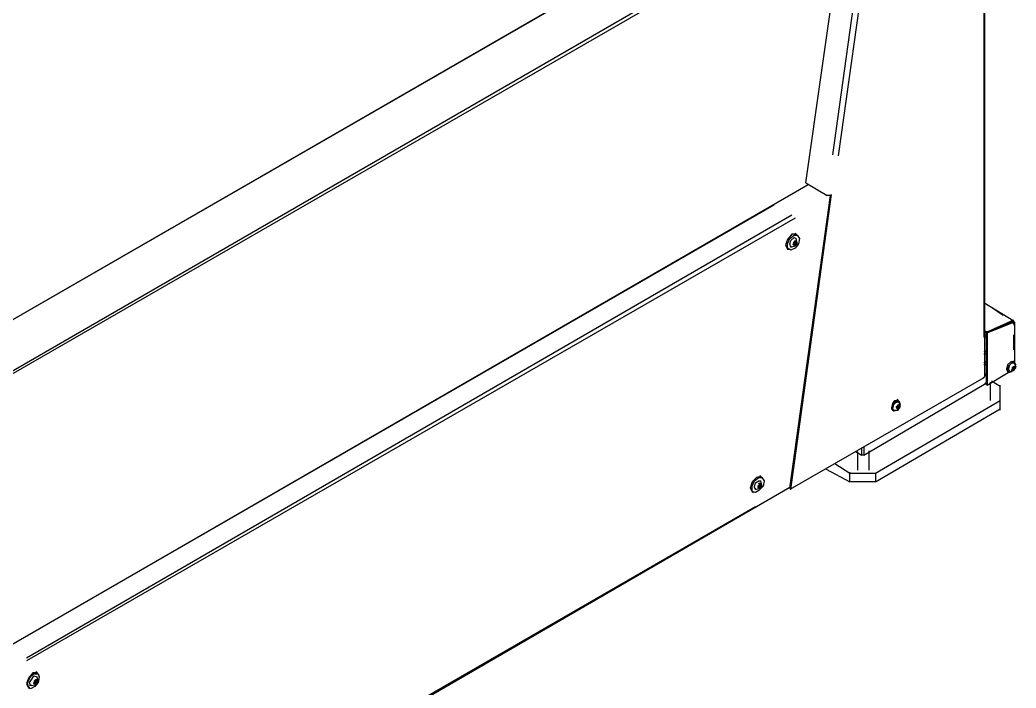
# Model space of a CAD drawing. Header units: inches. Extents: x 144 to 9879, y -166 to 6992.
# Drawn here: x 8767 to 9879, y 1956 to 2702 of the extents above; entities that cross this region are included whole.
import ezdxf

# ---------------------------------------------------------------- set-up
doc = ezdxf.new("R2010")
doc.units = ezdxf.units.IN
doc.header["$MEASUREMENT"] = 0

msp = doc.modelspace()

# ---------------------------------------------------------------- linework, layer by layer
at = {"color": 7}
for points in [[(9844.6, 2303.5), (9844.6, 2877.3)], [(9621.8, 2865.3), (8654, 2307.1)], [(9583.5, 2842.5), (8693.6, 2329.9)], [(9843.4, 2828.2), (9843.4, 2347.9)], [(8745.1, 2302.3), (9633.8, 2816.2)], [(9633.8, 2811.4), (8743.9, 2298.7)], [(9674.5, 2551.5), (9706.9, 2785)], [(9644.6, 2520.3), (9680.5, 2774.3)], [(9712.9, 2781.4), (9680.5, 2550.3)], [(9647, 2517.9), (8711.5, 1977.7)], [(9644.6, 2520.3), (9668.5, 2506)], [(9626.6, 2179), (9672.1, 2506)], [(9627.8, 2177.8), (9673.3, 2507.2)], [(9673.3, 2506), (9667.3, 2506)], [(9608.6, 2495.2), (8751, 2000.5)], [(8773.8, 1989.7), (9629, 2484.4)], [(9632.6, 2480.8), (8773.8, 1986.1)], [(9633.8, 2462.8), (9629, 2462.8), (9624.2, 2456.9), (9621.8, 2450.9), (9624.2, 2446.1)], [(9635, 2461.6), (9637.4, 2458.1), (9636.2, 2452.1), (9632.6, 2447.3), (9627.8, 2444.9), (9624.2, 2447.3), (9624.2, 2452.1), (9626.6, 2458.1), (9631.4, 2461.6), (9635, 2461.6)], [(9627.8, 2448.5), (9626.6, 2452.1), (9627.8, 2455.7), (9631.4, 2459.2), (9633.8, 2458.1)], [(9635, 2461.6), (9632.6, 2464)], [(9627.8, 2448.5), (9632.6, 2449.7), (9635, 2453.3), (9633.8, 2458.1)], [(9627.8, 2448.5), (9627.8, 2449.7)], [(9632.6, 2454.5), (9630.2, 2452.1)], [(9633.8, 2454.5), (9635, 2452.1), (9632.6, 2449.7), (9630.2, 2450.9), (9631.4, 2454.5), (9633.8, 2454.5)], [(9632.6, 2453.3), (9630.2, 2450.9)], [(9633.8, 2454.5), (9631.4, 2454.5)], [(9631.4, 2452.1), (9631.4, 2453.3)], [(9631.4, 2450.9), (9631.4, 2452.1)], [(9631.4, 2450.9), (9631.4, 2452.1)], [(9631.4, 2452.1), (9631.4, 2450.9)], [(9631.4, 2452.1), (9631.4, 2450.9)], [(9631.4, 2450.9), (9632.6, 2450.9)], [(9631.4, 2450.9), (9632.6, 2450.9)], [(9631.4, 2450.9), (9632.6, 2450.9)], [(9631.4, 2450.9), (9632.6, 2450.9)], [(9632.6, 2454.5), (9632.6, 2455.7)], [(9632.6, 2453.3), (9632.6, 2454.5)], [(9632.6, 2454.5), (9632.6, 2453.3)], [(9633.8, 2454.5), (9632.6, 2454.5)], [(9632.6, 2453.3), (9633.8, 2452.1)], [(9632.6, 2453.3), (9633.8, 2452.1)], [(9632.6, 2450.9), (9633.8, 2453.3)], [(9632.6, 2450.9), (9633.8, 2453.3)], [(9632.6, 2450.9), (9632.6, 2452.1)], [(9633.8, 2454.5), (9633.8, 2455.7)], [(9633.8, 2452.1), (9633.8, 2455.7)], [(9633.8, 2452.1), (9633.8, 2454.5)], [(9633.8, 2452.1), (9633.8, 2453.3)], [(9624.2, 2446.1), (9625.4, 2446.1)], [(9876.9, 2365.8), (9843.4, 2386.2)], [(9865, 2371.8), (9853, 2380.2)], [(9845.8, 2352.6), (9876.9, 2365.8)], [(9845.8, 2352.6), (9875.7, 2364.6)], [(9847, 2353.8), (9876.9, 2367)], [(9847, 2352.6), (9876.9, 2364.6)], [(9876.9, 2365.8), (9873.4, 2365.8)], [(9874.6, 2365.8), (9876.9, 2364.6)], [(9875.7, 2363.4), (9875.7, 2364.6)], [(9875.7, 2363.4), (9876.9, 2363.4)], [(9876.9, 2364.6), (9876.9, 2365.8)], [(9876.9, 2365.8), (9876.9, 2364.6)], [(9876.9, 2364.6), (9876.9, 2361)], [(9876.9, 2363.4), (9876.9, 2364.6)], [(9876.9, 2363.4), (9876.9, 2361)], [(9878.1, 2317.9), (9878.1, 2364.6)], [(9845.8, 2347.9), (9843.4, 2347.9)], [(9844.6, 2355), (9847, 2353.8)], [(9844.6, 2353.8), (9845.8, 2352.6)], [(9847, 2353.8), (9844.6, 2352.6)], [(9844.6, 2350.3), (9845.8, 2350.3)], [(9845.8, 2352.6), (9845.8, 2295.2)], [(9845.8, 2352.6), (9847, 2352.6)], [(9847, 2352.6), (9847, 2294)], [(9876.9, 2333.5), (9876.9, 2350.3)], [(9845.8, 2332.3), (9843.4, 2331.1)], [(9847, 2328.7), (9843.4, 2328.7)], [(9844.6, 2329.9), (9845.8, 2329.9)], [(9845.8, 2319.1), (9843.4, 2319.1)], [(9845.8, 2316.7), (9843.4, 2316.7)], [(9844.6, 2320.3), (9847, 2320.3)], [(9876.9, 2320.3), (9873.4, 2320.3), (9869.8, 2316.7), (9868.6, 2311.9), (9869.8, 2309.5)], [(9878.1, 2319.1), (9874.6, 2319.1), (9871, 2315.5), (9869.8, 2310.7), (9871, 2308.3), (9874.6, 2309.5)], [(9872.2, 2309.5), (9871, 2311.9), (9872.2, 2316.7), (9874.6, 2319.1), (9878.1, 2319.1)], [(9878.1, 2315.5), (9878.1, 2313.1), (9876.9, 2310.7), (9874.6, 2310.7), (9875.7, 2314.3), (9878.1, 2315.5)], [(9878.1, 2319.1), (9875.7, 2321.5)], [(9879.3, 2314.3), (9876.9, 2320.3)], [(9879.3, 2316.7), (9876.9, 2320.3)], [(9876.9, 2314.3), (9876.9, 2315.5)], [(9876.9, 2314.3), (9876.9, 2315.5)], [(9878.1, 2314.3), (9878.1, 2315.5)], [(9878.1, 2314.3), (9878.1, 2315.5)], [(9878.1, 2311.9), (9878.1, 2315.5)], [(9878.1, 2311.9), (9878.1, 2315.5)], [(9844.6, 2303.5), (9842.2, 2302.3)], [(9844.6, 2304.7), (9845.8, 2307.1)], [(9847, 2294), (9872.2, 2309.5)], [(9869.8, 2309.5), (9871, 2308.3)], [(9872.2, 2309.5), (9876.9, 2310.7), (9879.3, 2314.3)], [(9872.2, 2309.5), (9872.2, 2310.7)], [(9876.9, 2314.3), (9874.6, 2313.1)], [(9876.9, 2313.1), (9874.6, 2311.9)], [(9874.6, 2311.9), (9876.9, 2310.7)], [(9874.6, 2311.9), (9876.9, 2310.7)], [(9878.1, 2311.9), (9875.7, 2314.3)], [(9875.7, 2313.1), (9875.7, 2314.3)], [(9878.1, 2314.3), (9875.7, 2314.3)], [(9878.1, 2314.3), (9875.7, 2314.3)], [(9875.7, 2313.1), (9875.7, 2310.7)], [(9875.7, 2310.7), (9875.7, 2311.9)], [(9875.7, 2311.9), (9875.7, 2310.7)], [(9875.7, 2310.7), (9876.9, 2310.7)], [(9875.7, 2310.7), (9876.9, 2310.7)], [(9876.9, 2313.1), (9876.9, 2314.3)], [(9876.9, 2314.3), (9876.9, 2313.1)], [(9876.9, 2313.1), (9878.1, 2311.9)], [(9876.9, 2310.7), (9878.1, 2313.1)], [(9876.9, 2310.7), (9878.1, 2313.1)], [(9876.9, 2310.7), (9876.9, 2311.9)], [(9878.1, 2311.9), (9878.1, 2313.1)], [(9843.4, 2302.3), (9626.6, 2177.8)], [(9709.3, 2216.1), (9845.8, 2296.4)], [(9847, 2294), (9844.6, 2296.4)], [(9850.6, 2277.2), (9850.6, 2297.6)], [(9861.4, 2292.8), (9851.8, 2298.7)], [(9861.4, 2276), (9861.4, 2294)], [(9722.4, 2195.7), (9861.4, 2277.2)], [(9741.6, 2266.4), (9740.4, 2268.8), (9741.6, 2273.6), (9744, 2277.2), (9747.6, 2277.2)], [(9746.4, 2266.4), (9742.8, 2265.2), (9740.4, 2267.6), (9741.6, 2272.4), (9745.2, 2276), (9748.8, 2276)], [(9742.8, 2266.4), (9741.6, 2267.6), (9742.8, 2272.4), (9745.2, 2274.8), (9748.8, 2276)], [(9742.8, 2266.4), (9747.6, 2266.4), (9750, 2271.2), (9748.8, 2274.8)], [(9747.6, 2271.2), (9745.2, 2270)], [(9747.6, 2270), (9745.2, 2268.8)], [(9748.8, 2276), (9746.4, 2278.4)], [(9746.4, 2267.6), (9746.4, 2270), (9747.6, 2272.4), (9750, 2271.2), (9748.8, 2267.6), (9746.4, 2267.6)], [(9746.4, 2270), (9746.4, 2271.2)], [(9748.8, 2271.2), (9746.4, 2271.2)], [(9746.4, 2268.8), (9746.4, 2270)], [(9746.4, 2270), (9746.4, 2267.6)], [(9747.6, 2271.2), (9747.6, 2272.4)], [(9747.6, 2270), (9747.6, 2271.2)], [(9747.6, 2271.2), (9747.6, 2270)], [(9747.6, 2267.6), (9748.8, 2271.2)], [(9748.8, 2271.2), (9747.6, 2271.2)], [(9747.6, 2267.6), (9748.8, 2271.2)], [(9747.6, 2270), (9748.8, 2270)], [(9747.6, 2270), (9748.8, 2270)], [(9748.8, 2276), (9748.8, 2274.8)], [(9748.8, 2276), (9750, 2272.4)], [(9748.8, 2271.2), (9748.8, 2272.4)], [(9748.8, 2270), (9748.8, 2272.4)], [(9748.8, 2270), (9748.8, 2271.2)], [(9748.8, 2270), (9748.8, 2271.2)], [(9861.4, 2266.4), (9861.4, 2277.2)], [(9722.4, 2186.2), (9861.4, 2267.6)], [(9741.6, 2266.4), (9742.8, 2265.2)], [(9746.4, 2267.6), (9746.4, 2268.8)], [(9746.4, 2268.8), (9747.6, 2267.6)], [(9746.4, 2268.8), (9747.6, 2267.6)], [(9746.4, 2268.8), (9746.4, 2267.6)], [(9746.4, 2267.6), (9747.6, 2267.6)], [(9746.4, 2267.6), (9747.6, 2267.6)], [(9747.6, 2267.6), (9747.6, 2268.8)], [(9709.3, 2225.7), (9709.3, 2216.1)], [(9700.9, 2219.7), (9700.9, 2220.9)], [(9700.9, 2219.7), (9702.1, 2219.7)], [(9700.9, 2219.7), (9706.9, 2216.1)], [(9702.1, 2219.7), (9702.1, 2199.3)], [(9709.3, 2216.1), (9705.7, 2216.1)], [(9706.9, 2216.1), (9706.9, 2224.5)], [(9715.2, 2199.3), (9715.2, 2220.9)], [(9676.9, 2206.5), (9693.7, 2195.7)], [(9594.3, 2192.1), (9589.5, 2191), (9584.7, 2186.2), (9582.3, 2179), (9584.7, 2175.4)], [(9595.5, 2191), (9593.1, 2193.3)], [(9667.3, 2200.5), (9693.7, 2186.2)], [(9693.7, 2186.2), (9693.7, 2196.9)], [(9693.7, 2195.7), (9722.4, 2195.7)], [(9722.4, 2195.7), (9722.4, 2186.2)], [(9595.5, 2191), (9597.9, 2187.4), (9596.7, 2181.4), (9591.9, 2176.6), (9588.3, 2174.2), (9584.7, 2175.4), (9584.7, 2181.4), (9587.1, 2187.4), (9591.9, 2191), (9595.5, 2191)], [(9588.3, 2177.8), (9587.1, 2180.2), (9588.3, 2185), (9591.9, 2187.4), (9594.3, 2187.4)], [(9588.3, 2177.8), (9593.1, 2179), (9595.5, 2182.6), (9594.3, 2187.4)], [(9593.1, 2183.8), (9590.7, 2181.4)], [(9594.3, 2183.8), (9595.5, 2181.4), (9593.1, 2179), (9590.7, 2180.2), (9591.9, 2182.6), (9594.3, 2183.8)], [(9593.1, 2182.6), (9590.7, 2180.2)], [(9594.3, 2182.6), (9591.9, 2185)], [(9591.9, 2181.4), (9591.9, 2182.6)], [(9591.9, 2180.2), (9591.9, 2181.4)], [(9591.9, 2180.2), (9591.9, 2181.4)], [(9591.9, 2180.2), (9591.9, 2181.4)], [(9591.9, 2181.4), (9591.9, 2180.2)], [(9593.1, 2183.8), (9593.1, 2185)], [(9593.1, 2182.6), (9593.1, 2183.8)], [(9593.1, 2183.8), (9593.1, 2182.6)], [(9594.3, 2182.6), (9594.3, 2183.8), (9593.1, 2183.8)], [(9593.1, 2182.6), (9594.3, 2181.4)], [(9593.1, 2182.6), (9594.3, 2181.4)], [(9593.1, 2179), (9594.3, 2182.6)], [(9593.1, 2179), (9594.3, 2182.6)], [(9594.3, 2182.6), (9594.3, 2183.8)], [(9594.3, 2181.4), (9594.3, 2183.8)], [(9594.3, 2181.4), (9594.3, 2182.6)], [(9594.3, 2181.4), (9594.3, 2182.6)], [(9722.4, 2186.2), (9692.5, 2186.2)], [(8735.5, 1663.9), (9626.6, 2180.2)], [(9584.7, 2175.4), (9585.9, 2174.2)], [(9588.3, 2177.8), (9588.3, 2179)], [(9591.9, 2180.2), (9593.1, 2179)], [(9591.9, 2180.2), (9593.1, 2179)], [(9591.9, 2180.2), (9593.1, 2180.2), (9593.1, 2179)], [(9591.9, 2180.2), (9593.1, 2179)], [(9593.1, 2179), (9593.1, 2180.2)], [(9626.6, 2179), (9627.8, 2177.8)], [(8775, 1689.1), (9588.3, 2158.6)], [(8785.8, 1973), (8781, 1973), (8776.2, 1967), (8773.8, 1961), (8776.2, 1956.2)], [(8787, 1971.8), (8788.2, 1968.2), (8787, 1962.2), (8783.4, 1957.4), (8778.6, 1955), (8776.2, 1957.4), (8775, 1962.2), (8778.6, 1968.2), (8782.2, 1971.8), (8787, 1971.8)], [(8787, 1971.8), (8784.6, 1974.2)], [(8778.6, 1958.6), (8777.4, 1962.2), (8779.8, 1965.8), (8782.2, 1969.4), (8785.8, 1968.2)], [(8779.8, 1958.6), (8777.4, 1958.6)], [(8779.8, 1958.6), (8784.6, 1959.8), (8787, 1963.4), (8785.8, 1968.2)], [(8784.6, 1964.6), (8782.2, 1962.2)], [(8785.8, 1964.6), (8785.8, 1962.2), (8784.6, 1959.8), (8782.2, 1961), (8783.4, 1964.6), (8785.8, 1964.6)], [(8784.6, 1963.4), (8782.2, 1961)], [(8782.2, 1962.2), (8782.2, 1961), (8783.4, 1961)], [(8785.8, 1964.6), (8783.4, 1964.6)], [(8783.4, 1962.2), (8783.4, 1963.4)], [(8783.4, 1961), (8783.4, 1962.2)], [(8783.4, 1961), (8783.4, 1962.2)], [(8783.4, 1962.2), (8783.4, 1961)], [(8783.4, 1961), (8784.6, 1961)], [(8783.4, 1961), (8784.6, 1961)], [(8783.4, 1961), (8784.6, 1961)], [(8783.4, 1961), (8784.6, 1961)], [(8784.6, 1964.6), (8784.6, 1965.8)], [(8784.6, 1963.4), (8784.6, 1964.6)], [(8784.6, 1964.6), (8784.6, 1963.4)], [(8785.8, 1964.6), (8784.6, 1964.6)], [(8784.6, 1963.4), (8785.8, 1962.2)], [(8784.6, 1963.4), (8785.8, 1962.2)], [(8784.6, 1961), (8785.8, 1963.4)], [(8784.6, 1961), (8785.8, 1963.4)], [(8784.6, 1961), (8784.6, 1962.2)], [(8785.8, 1964.6), (8785.8, 1965.8)], [(8785.8, 1962.2), (8785.8, 1965.8)], [(8785.8, 1962.2), (8785.8, 1964.6)], [(8785.8, 1962.2), (8785.8, 1963.4)], [(8776.2, 1956.2), (8777.4, 1956.2)]]:
    msp.add_lwpolyline(points, dxfattribs=at)

doc.saveas('drawing.dxf')
